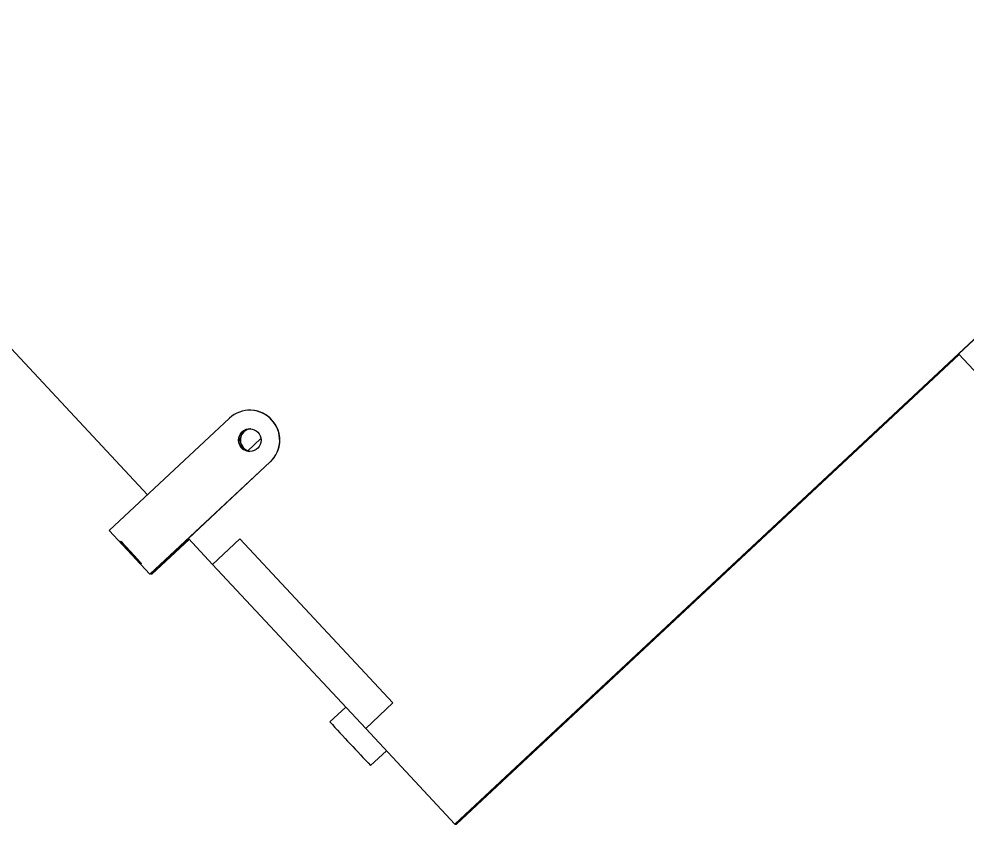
# Model space of a CAD drawing. Header units: millimetres. Extents: x -551930 to 36223, y -1733730 to 8014.
# Drawn here: x -551815.87 to -551801.6, y -1733509.37 to -1733497.25 of the extents above; entities that cross this region are included whole.
import ezdxf

# ---------------------------------------------------------------- set-up
doc = ezdxf.new("R2010")
doc.units = ezdxf.units.MM
doc.layers.get('0').update_dxf_attribs({"lineweight": 35})

msp = doc.modelspace()

# ---------------------------------------------------------------- linework, layer by layer
at = {"color": 7, "linetype": 'Continuous', "lineweight": 25}
for p, q in [((-551813.935, -1733504.411), (-551828.503, -1733488.809)), ((-551809.308, -1733509.366), (-551788.34, -1733489.787)), ((-551809.307, -1733509.366), (-551788.339, -1733489.787)), ((-551801.72, -1733502.301), (-551809.286, -1733509.366)), ((-551801.719, -1733502.302), (-551809.285, -1733509.366)), ((-551798.869, -1733505.354), (-551801.73, -1733502.291)), ((-551812.394, -1733503.139), (-551812.396, -1733503.139)), ((-551812.703, -1733503.26), (-551814.512, -1733504.949)), ((-551812.229, -1733503.564), (-551812.431, -1733503.753)), ((-551813.898, -1733505.607), (-551812.089, -1733503.918)), ((-551813.32, -1733505.069), (-551812.087, -1733503.918)), ((-551812.089, -1733503.918), (-551812.087, -1733503.918)), ((-551813.898, -1733505.607), (-551814.512, -1733504.949)), ((-551813.893, -1733505.607), (-551813.319, -1733505.071)), ((-551813.308, -1733505.082), (-551813.87, -1733505.607)), ((-551812.955, -1733505.46), (-551813.32, -1733505.069)), ((-551812.956, -1733505.46), (-551812.544, -1733505.076)), ((-551810.241, -1733507.543), (-551812.544, -1733505.076)), ((-551810.241, -1733507.543), (-551812.544, -1733505.076)), ((-551812.544, -1733505.076), (-551812.544, -1733505.076)), ((-551810.652, -1733507.927), (-551812.956, -1733505.46)), ((-551813.893, -1733505.607), (-551813.898, -1733505.607)), ((-551813.875, -1733505.607), (-551813.884, -1733505.598)), ((-551813.87, -1733505.607), (-551813.875, -1733505.607)), ((-551810.652, -1733507.927), (-551810.241, -1733507.543)), ((-551810.652, -1733507.927), (-551810.241, -1733507.543)), ((-551810.241, -1733507.543), (-551810.241, -1733507.543)), ((-551810.952, -1733507.605), (-551811.191, -1733507.828)), ((-551809.308, -1733509.366), (-551810.652, -1733507.927)), ((-551810.652, -1733507.927), (-551810.652, -1733507.927)), ((-551810.577, -1733508.486), (-551810.338, -1733508.263)), ((-551808.896, -1733508.982), (-551809.307, -1733509.366)), ((-551808.875, -1733508.982), (-551809.286, -1733509.366)), ((-551808.896, -1733508.982), (-551808.875, -1733508.982)), ((-551808.875, -1733508.982), (-551808.885, -1733508.972)), ((-551809.308, -1733509.366), (-551809.307, -1733509.366)), ((-551809.307, -1733509.366), (-551809.286, -1733509.366)), ((-551809.285, -1733509.366), (-551809.286, -1733509.366))]:
    msp.add_line(p, q, dxfattribs=at)
at = {"color": 8, "linetype": 'Continuous', "lineweight": 25}
msp.add_line((-551813.875, -1733505.607), (-551813.311, -1733505.079), dxfattribs=at)
at = {"color": 7, "linetype": 'Continuous', "lineweight": 25, "flags": 128}
msp.add_lwpolyline([(-551812.394, -1733503.42), (-551812.453, -1733503.431), (-551812.509, -1733503.465)], dxfattribs=at)
at = {"color": 7, "linetype": 'Continuous', "flags": 128}
for points in [[(-551814.346, -1733505.121), (-551814.318, -1733505.151), (-551814.271, -1733505.201), (-551814.214, -1733505.262), (-551814.154, -1733505.326), (-551814.102, -1733505.382), (-551814.064, -1733505.423), (-551814.047, -1733505.442), (-551814.053, -1733505.435), (-551814.082, -1733505.405), (-551814.128, -1733505.355), (-551814.186, -1733505.294), (-551814.245, -1733505.23), (-551814.298, -1733505.173), (-551814.336, -1733505.133), (-551814.353, -1733505.114), (-551814.346, -1733505.121)], [(-551814.036, -1733505.435), (-551814.064, -1733505.405), (-551814.111, -1733505.355), (-551814.168, -1733505.294), (-551814.228, -1733505.23), (-551814.28, -1733505.173), (-551814.318, -1733505.133), (-551814.335, -1733505.114), (-551814.329, -1733505.121), (-551814.301, -1733505.151), (-551814.254, -1733505.201), (-551814.197, -1733505.262), (-551814.137, -1733505.326), (-551814.084, -1733505.382), (-551814.047, -1733505.423), (-551814.029, -1733505.442), (-551814.036, -1733505.435)]]:
    msp.add_lwpolyline(points, dxfattribs=at)
at = {"color": 7, "linetype": 'Continuous', "lineweight": 25}
msp.add_circle((-551812.396, -1733503.589), 0.169, dxfattribs=at)
for centre, radius, start, end in [((-551812.396, -1733503.589), 0.45, 313.0369, 133.0369), ((-551812.394, -1733503.589), 0.45, 313.037, 89.9998), ((-551812.371, -1733503.589), 0.169, 94.1038, 250.8399), ((-551812.369, -1733503.589), 0.169, 94.6137, 250.3175), ((-551812.394, -1733503.589), 0.169, 133.037, 269.9999), ((-551745.179, -1733446.807), 89.896, 222.75028, 223.32391)]:
    msp.add_arc(centre, radius, start, end, dxfattribs=at)

doc.saveas('drawing.dxf')
